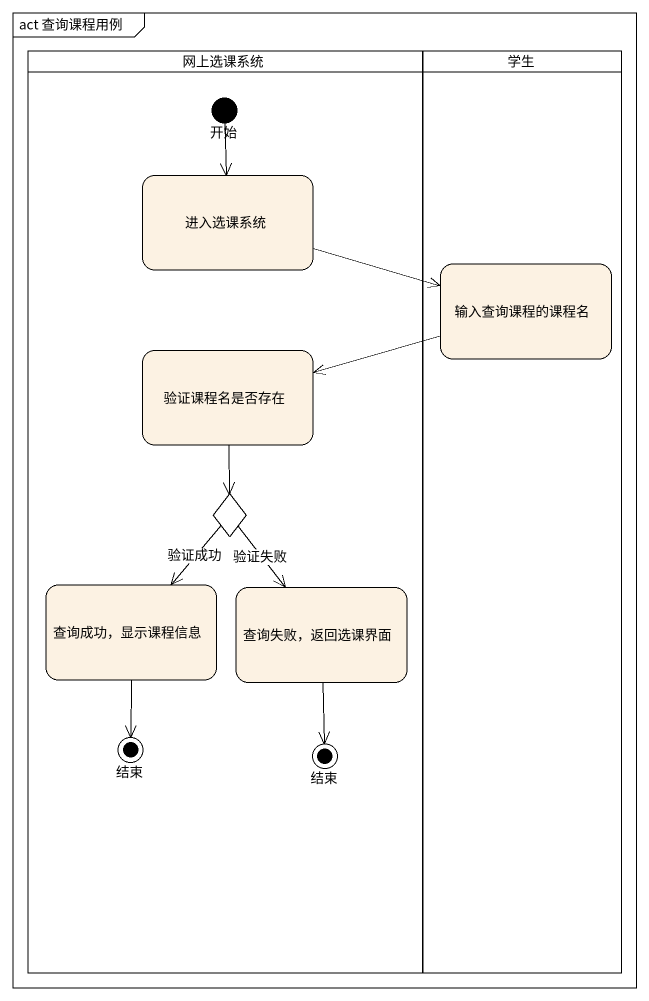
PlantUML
@startuml
mainframe act 查询课程用例
hide empty description
state 网上选课系统 <<partition>> {
  state 开始 <<start>>
  state 进入选课系统
  state 验证课程名是否存在
  state choice1 <<choice>>
  state "查询成功，显示课程信息" as 查询成功_显示课程信息
  state "查询失败，返回选课界面" as 查询失败_返回选课界面
  state 结束 <<end>>
  state "结束" as 结束_2 <<end>>
}
state 学生 <<partition>> {
  state 输入查询课程的课程名
}
开始 --> 进入选课系统
进入选课系统 -right-> 输入查询课程的课程名
输入查询课程的课程名 -left-> 验证课程名是否存在
验证课程名是否存在 --> choice1
choice1 --> 查询成功_显示课程信息 : 验证成功
choice1 --> 查询失败_返回选课界面 : 验证失败
查询成功_显示课程信息 --> 结束
查询失败_返回选课界面 --> 结束_2
@enduml
